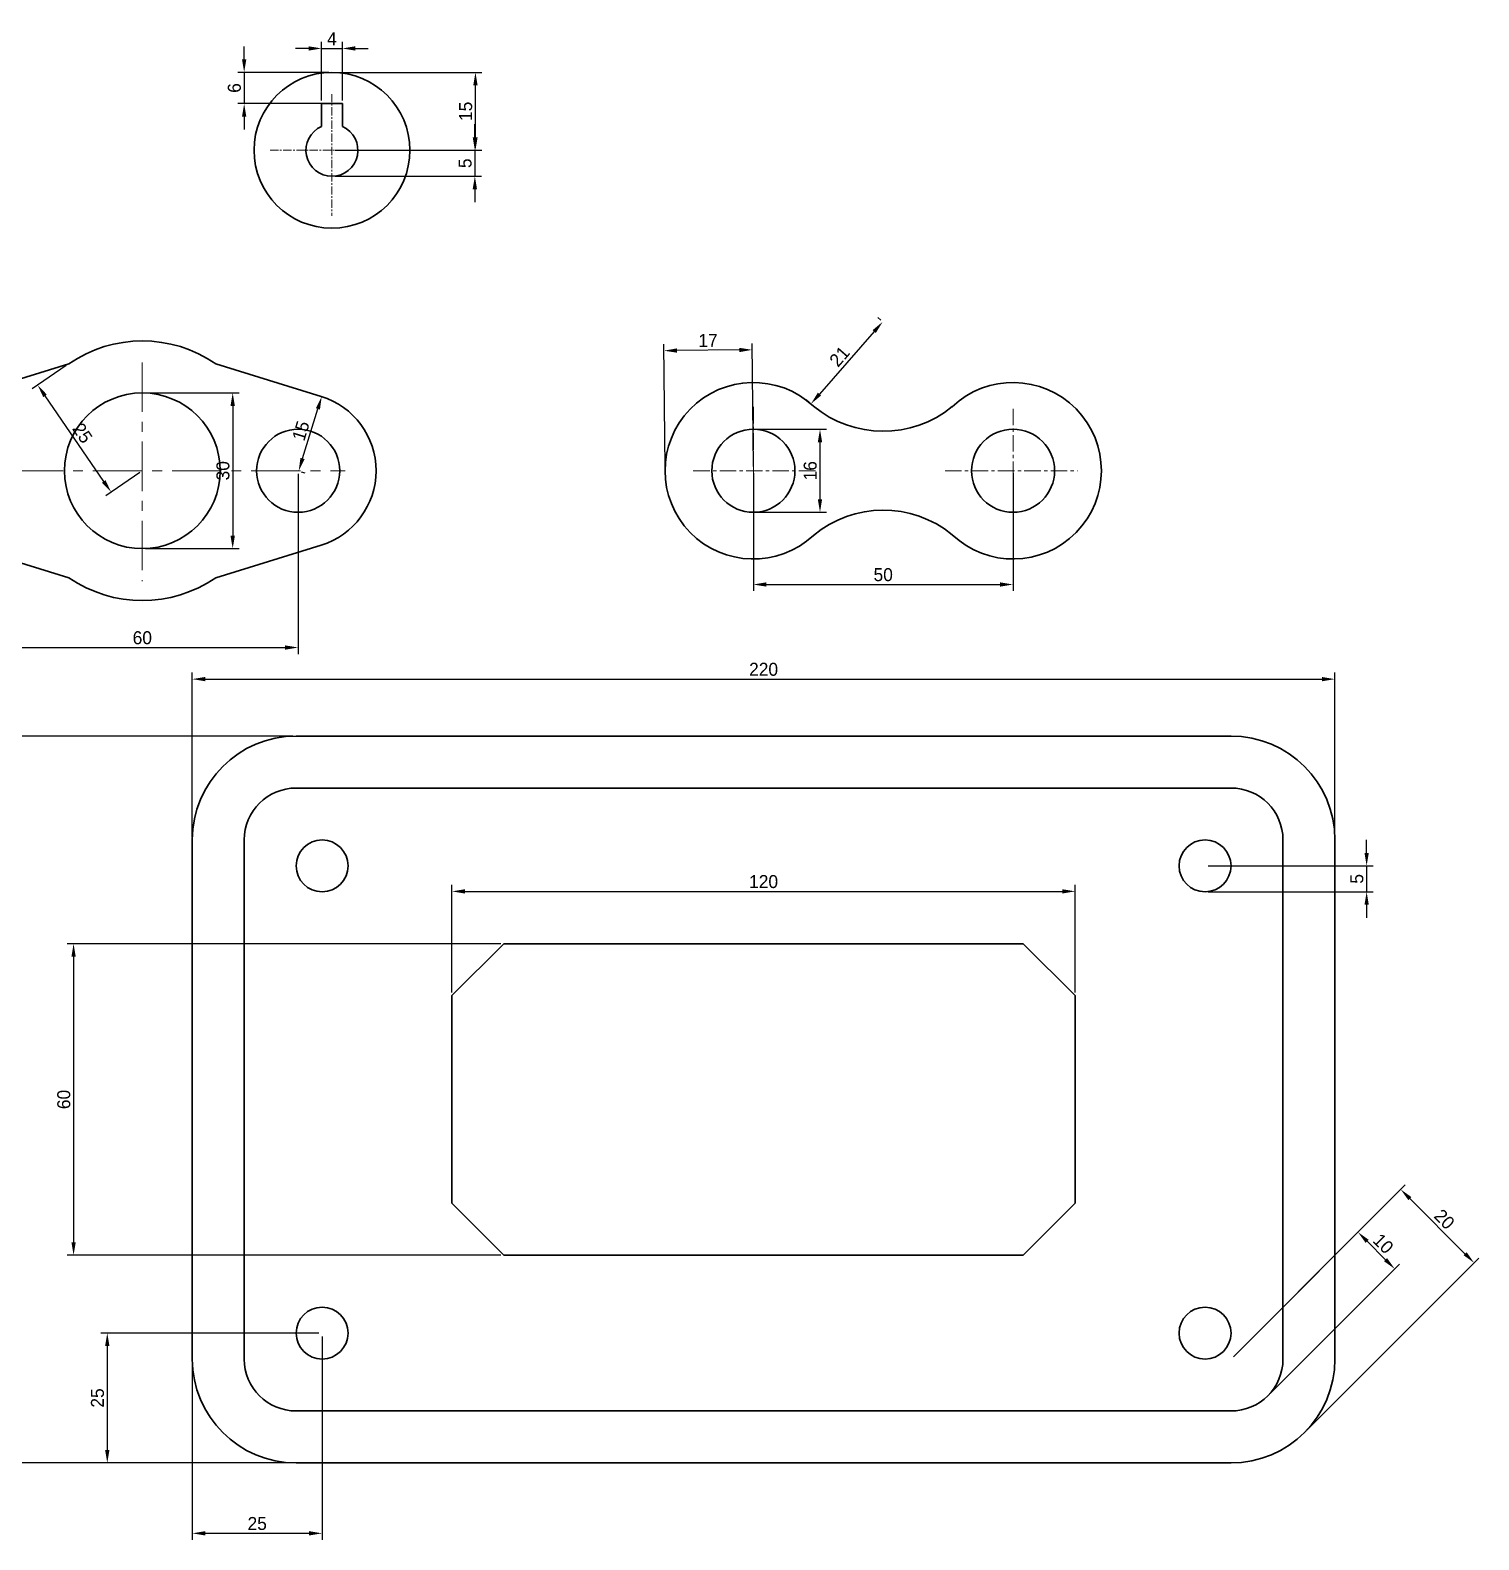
# Model space of a CAD drawing. Header units: millimetres. Extents: x 125 to 897, y -554 to 199.
# Drawn here: x 269.6 to 548.6, y -91.4 to 199.4 of the extents above; entities that cross this region are included whole.
import ezdxf

# ---------------------------------------------------------------- set-up
doc = ezdxf.new("R2010")
doc.units = ezdxf.units.MM
doc.header["$PDMODE"] = 35
doc.linetypes.add('CENTER', pattern=[50.8, 31.75, -6.35, 6.35, -6.35])
for name, color, linetype, lineweight in [('Centre', 1, 'CENTER', 18), ('Dimension', 112, 'Continuous', 18), ('Object', 7, 'Continuous', 35)]:
    doc.layers.add(name, color=color, linetype=linetype, lineweight=lineweight)
doc.dimstyles.new('ISO-25', dxfattribs={"dimtxt": 2.5, "dimasz": 2.5, "dimexe": 1.25, "dimexo": 0.625, "dimtad": 1, "dimtxsty": 'Standard', "dimcen": 2.5, "dimadec": 0, "dimazin": 0, "dimtfac": 1, "dimtmove": 0, "dimatfit": 3, "dimfxl": 1, "dimarcsym": 0})

# ---------------------------------------------------------------- blocks, each defined once
blk = doc.blocks.new('*D11')
at = {"layer": 'Defpoints', "color": 0, "transparency": 16777216}
for p in [(327.74, 191.29), (355.37, 191.29), (327.74, 176.29)]:
    blk.add_point(p, dxfattribs=at)
at = {"layer": 'Dimension', "color": 0, "lineweight": -2, "transparency": 16777216}
for p, q in [((328.37, 191.29), (356.62, 191.29)), ((355.37, 178.79), (355.37, 188.79)), ((328.37, 176.29), (356.62, 176.29))]:
    blk.add_line(p, q, dxfattribs=at)
at = {"layer": 'Dimension', "color": 0, "transparency": 16777216}
for points in [[(354.95, 188.79), (355.79, 188.79), (355.37, 191.29)], [(354.95, 178.79), (355.79, 178.79), (355.37, 176.29)]]:
    blk.add_solid(points, dxfattribs=at)
at = {"layer": 'Dimension', "color": 0, "transparency": 16777216, "insert": (353.5, 183.79), "char_height": 2.5, "attachment_point": 5, "rotation": 90}
blk.add_mtext('15', dxfattribs=at)
blk = doc.blocks.new('*D12')
at = {"layer": 'Defpoints', "color": 0, "transparency": 16777216}
for p in [(327.74, 176.29), (327.74, 171.29), (355.26, 171.29)]:
    blk.add_point(p, dxfattribs=at)
at = {"layer": 'Dimension', "color": 0, "lineweight": -2, "transparency": 16777216}
for p, q in [((355.26, 178.79), (355.26, 181.29)), ((328.37, 176.29), (356.51, 176.29)), ((355.26, 176.29), (355.26, 171.29)), ((328.37, 171.29), (356.51, 171.29)), ((355.26, 168.79), (355.26, 166.29))]:
    blk.add_line(p, q, dxfattribs=at)
at = {"layer": 'Dimension', "color": 0, "transparency": 16777216}
for points in [[(354.84, 178.79), (355.67, 178.79), (355.26, 176.29)], [(354.84, 168.79), (355.67, 168.79), (355.26, 171.29)]]:
    blk.add_solid(points, dxfattribs=at)
at = {"layer": 'Dimension', "color": 0, "transparency": 16777216, "insert": (353.38, 173.79), "char_height": 2.5, "attachment_point": 5, "rotation": 90}
blk.add_mtext('5', dxfattribs=at)
blk = doc.blocks.new('*D13')
at = {"layer": 'Defpoints', "color": 0, "transparency": 16777216}
for p in [(327.74, 191.29), (310.84, 185.29), (327.74, 185.29)]:
    blk.add_point(p, dxfattribs=at)
at = {"layer": 'Dimension', "color": 0, "lineweight": -2, "transparency": 16777216}
for p, q in [((310.84, 193.79), (310.84, 196.29)), ((327.12, 191.29), (309.59, 191.29)), ((310.84, 191.29), (310.84, 185.29)), ((327.12, 185.29), (309.59, 185.29)), ((310.84, 182.79), (310.84, 180.29))]:
    blk.add_line(p, q, dxfattribs=at)
at = {"layer": 'Dimension', "color": 0, "transparency": 16777216}
for points in [[(310.42, 193.79), (311.25, 193.79), (310.84, 191.29)], [(310.42, 182.79), (311.25, 182.79), (310.84, 185.29)]]:
    blk.add_solid(points, dxfattribs=at)
at = {"layer": 'Dimension', "color": 0, "transparency": 16777216, "insert": (308.96, 188.29), "char_height": 2.5, "attachment_point": 5, "rotation": 90}
blk.add_mtext('6', dxfattribs=at)
blk = doc.blocks.new('*D14')
at = {"layer": 'Defpoints', "color": 0, "transparency": 16777216}
for p in [(329.74, 195.91), (325.74, 185.29), (329.74, 185.29)]:
    blk.add_point(p, dxfattribs=at)
at = {"layer": 'Dimension', "color": 0, "lineweight": -2, "transparency": 16777216}
for p, q in [((323.24, 195.91), (320.74, 195.91)), ((325.74, 185.91), (325.74, 197.16)), ((325.74, 195.91), (329.74, 195.91)), ((329.74, 185.91), (329.74, 197.16)), ((332.24, 195.91), (334.74, 195.91))]:
    blk.add_line(p, q, dxfattribs=at)
at = {"layer": 'Dimension', "color": 0, "transparency": 16777216}
for points in [[(323.24, 196.32), (323.24, 195.49), (325.74, 195.91)], [(332.24, 196.32), (332.24, 195.49), (329.74, 195.91)]]:
    blk.add_solid(points, dxfattribs=at)
at = {"layer": 'Dimension', "color": 0, "transparency": 16777216, "insert": (327.74, 197.78), "char_height": 2.5, "attachment_point": 5}
blk.add_mtext('4', dxfattribs=at)
blk = doc.blocks.new('*D23')
at = {"layer": 'Defpoints', "color": 0, "transparency": 16777216}
for p in [(261.23, 114.56), (321.23, 114.56), (321.23, 80.51)]:
    blk.add_point(p, dxfattribs=at)
at = {"layer": 'Dimension', "color": 0, "lineweight": -2, "transparency": 16777216}
for p, q in [((261.23, 113.94), (261.23, 79.26)), ((321.23, 113.94), (321.23, 79.26)), ((263.73, 80.51), (318.73, 80.51))]:
    blk.add_line(p, q, dxfattribs=at)
at = {"layer": 'Dimension', "color": 0, "transparency": 16777216}
for points in [[(263.73, 80.92), (263.73, 80.09), (261.23, 80.51)], [(318.73, 80.92), (318.73, 80.09), (321.23, 80.51)]]:
    blk.add_solid(points, dxfattribs=at)
at = {"layer": 'Dimension', "color": 0, "transparency": 16777216, "insert": (291.23, 82.38), "char_height": 2.5, "attachment_point": 5}
blk.add_mtext('60', dxfattribs=at)
blk = doc.blocks.new('*D25')
at = {"layer": 'Defpoints', "color": 0, "transparency": 16777216}
for p in [(325.67, 128.89), (325.77, 128.86), (321.23, 114.56)]:
    blk.add_point(p, dxfattribs=at)
at = {"layer": 'Dimension', "color": 0, "lineweight": -2, "transparency": 16777216}
for p, q in [((326.27, 128.71), (326.97, 128.49)), ((322.07, 116.92), (325.03, 126.47)), ((321.83, 114.38), (322.53, 114.16))]:
    blk.add_line(p, q, dxfattribs=at)
at = {"layer": 'Dimension', "color": 0, "transparency": 16777216}
for points in [[(324.64, 126.6), (325.43, 126.35), (325.77, 128.86)], [(321.68, 117.04), (322.47, 116.8), (321.33, 114.53)]]:
    blk.add_solid(points, dxfattribs=at)
at = {"layer": 'Dimension', "color": 0, "transparency": 16777216, "insert": (321.76, 122.25), "char_height": 2.5, "attachment_point": 5, "rotation": 72.783}
blk.add_mtext('15', dxfattribs=at)
blk = doc.blocks.new('*D27')
at = {"layer": 'Defpoints', "color": 0, "transparency": 16777216}
for p in [(291.23, 129.56), (291.23, 99.56), (308.63, 99.56)]:
    blk.add_point(p, dxfattribs=at)
at = {"layer": 'Dimension', "color": 0, "lineweight": -2, "transparency": 16777216}
for p, q in [((291.86, 129.56), (309.88, 129.56)), ((308.63, 127.06), (308.63, 102.06)), ((291.86, 99.56), (309.88, 99.56))]:
    blk.add_line(p, q, dxfattribs=at)
at = {"layer": 'Dimension', "color": 0, "transparency": 16777216}
for points in [[(308.21, 127.06), (309.05, 127.06), (308.63, 129.56)], [(308.21, 102.06), (309.05, 102.06), (308.63, 99.56)]]:
    blk.add_solid(points, dxfattribs=at)
at = {"layer": 'Dimension', "color": 0, "transparency": 16777216, "insert": (306.76, 114.56), "char_height": 2.5, "attachment_point": 5, "rotation": 90}
blk.add_mtext('30', dxfattribs=at)
blk = doc.blocks.new('*D28')
at = {"layer": 'Defpoints', "color": 0, "transparency": 16777216}
for p in [(277.09, 135.18), (271.08, 131.06), (291.23, 114.56)]:
    blk.add_point(p, dxfattribs=at)
at = {"layer": 'Dimension', "color": 0, "lineweight": -2, "transparency": 16777216}
for p, q in [((276.58, 134.83), (270.05, 130.36)), ((283.81, 112.5), (272.5, 129)), ((290.72, 114.21), (284.19, 109.74))]:
    blk.add_line(p, q, dxfattribs=at)
at = {"layer": 'Dimension', "color": 0, "transparency": 16777216}
for points in [[(272.84, 129.24), (272.15, 128.76), (271.08, 131.06)], [(284.15, 112.74), (283.46, 112.27), (285.22, 110.44)]]:
    blk.add_solid(points, dxfattribs=at)
at = {"layer": 'Dimension', "color": 0, "transparency": 16777216, "insert": (279.7, 121.81), "char_height": 2.5, "attachment_point": 5, "rotation": 304.4341}
blk.add_mtext('25', dxfattribs=at)
blk = doc.blocks.new('*D29')
at = {"layer": 'Defpoints', "color": 0, "transparency": 16777216}
for p in [(433.89, 143.16), (419.97, 127.45), (420.07, 127.36)]:
    blk.add_point(p, dxfattribs=at)
at = {"layer": 'Dimension', "color": 0, "lineweight": -2, "transparency": 16777216}
for p, q in [((433.42, 143.57), (432.84, 144.07)), ((432.14, 141.37), (421.61, 129.33)), ((419.6, 127.77), (419.03, 128.28))]:
    blk.add_line(p, q, dxfattribs=at)
at = {"layer": 'Dimension', "color": 0, "transparency": 16777216}
for points in [[(431.83, 141.64), (432.45, 141.09), (433.78, 143.25)], [(421.3, 129.61), (421.93, 129.06), (419.97, 127.45)]]:
    blk.add_solid(points, dxfattribs=at)
at = {"layer": 'Dimension', "color": 0, "transparency": 16777216, "insert": (425.46, 136.59), "char_height": 2.5, "attachment_point": 5, "rotation": 48.8252}
blk.add_mtext('21', dxfattribs=at)
blk = doc.blocks.new('*D30')
at = {"layer": 'Defpoints', "color": 0, "transparency": 16777216}
for p in [(408.88, 122.56), (408.88, 106.56), (421.71, 106.56)]:
    blk.add_point(p, dxfattribs=at)
at = {"layer": 'Dimension', "color": 0, "lineweight": -2, "transparency": 16777216}
for p, q in [((409.51, 122.56), (422.96, 122.56)), ((421.71, 120.06), (421.71, 109.06)), ((409.51, 106.56), (422.96, 106.56))]:
    blk.add_line(p, q, dxfattribs=at)
at = {"layer": 'Dimension', "color": 0, "transparency": 16777216}
for points in [[(421.29, 120.06), (422.12, 120.06), (421.71, 122.56)], [(421.29, 109.06), (422.12, 109.06), (421.71, 106.56)]]:
    blk.add_solid(points, dxfattribs=at)
at = {"layer": 'Dimension', "color": 0, "transparency": 16777216, "insert": (419.83, 114.56), "char_height": 2.5, "attachment_point": 5, "rotation": 90}
blk.add_mtext('16', dxfattribs=at)
blk = doc.blocks.new('*D31')
at = {"layer": 'Defpoints', "color": 0, "transparency": 16777216}
for p in [(391.67, 137.69), (391.88, 114.56), (408.88, 114.72)]:
    blk.add_point(p, dxfattribs=at)
at = {"layer": 'Dimension', "color": 0, "lineweight": -2, "transparency": 16777216}
for p, q in [((391.88, 115.19), (391.66, 138.94)), ((406.17, 137.83), (394.17, 137.72)), ((408.88, 115.35), (408.66, 139.1))]:
    blk.add_line(p, q, dxfattribs=at)
at = {"layer": 'Dimension', "color": 0, "transparency": 16777216}
for points in [[(394.16, 138.13), (394.17, 137.3), (391.67, 137.69)], [(406.16, 138.24), (406.17, 137.41), (408.67, 137.85)]]:
    blk.add_solid(points, dxfattribs=at)
at = {"layer": 'Dimension', "color": 0, "transparency": 16777216, "insert": (400.15, 139.65), "char_height": 2.5, "attachment_point": 5, "rotation": 0.5335}
blk.add_mtext('17', dxfattribs=at)
blk = doc.blocks.new('*D32')
at = {"layer": 'Defpoints', "color": 0, "transparency": 16777216}
for p in [(408.88, 114.72), (458.88, 114.72), (458.88, 92.65)]:
    blk.add_point(p, dxfattribs=at)
at = {"layer": 'Dimension', "color": 0, "lineweight": -2, "transparency": 16777216}
for p, q in [((408.88, 114.1), (408.88, 91.4)), ((458.88, 114.1), (458.88, 91.4)), ((411.38, 92.65), (456.38, 92.65))]:
    blk.add_line(p, q, dxfattribs=at)
at = {"layer": 'Dimension', "color": 0, "transparency": 16777216}
for points in [[(411.38, 93.07), (411.38, 92.24), (408.88, 92.65)], [(456.38, 93.07), (456.38, 92.24), (458.88, 92.65)]]:
    blk.add_solid(points, dxfattribs=at)
at = {"layer": 'Dimension', "color": 0, "transparency": 16777216, "insert": (433.88, 94.53), "char_height": 2.5, "attachment_point": 5}
blk.add_mtext('50', dxfattribs=at)
blk = doc.blocks.new('*D46')
at = {"layer": 'Defpoints', "color": 0, "transparency": 16777216}
for p in [(320.85, 63.45), (266.02, -76.55), (320.85, -76.55)]:
    blk.add_point(p, dxfattribs=at)
at = {"layer": 'Dimension', "color": 0, "lineweight": -2, "transparency": 16777216}
for p, q in [((320.23, 63.45), (264.77, 63.45)), ((266.02, 60.95), (266.02, -74.05)), ((320.23, -76.55), (264.77, -76.55))]:
    blk.add_line(p, q, dxfattribs=at)
at = {"layer": 'Dimension', "color": 0, "transparency": 16777216}
for points in [[(265.6, 60.95), (266.43, 60.95), (266.02, 63.45)], [(265.6, -74.05), (266.43, -74.05), (266.02, -76.55)]]:
    blk.add_solid(points, dxfattribs=at)
at = {"layer": 'Dimension', "color": 0, "transparency": 16777216, "insert": (264.14, -6.55), "char_height": 2.5, "attachment_point": 5, "rotation": 90}
blk.add_mtext('140', dxfattribs=at)
blk = doc.blocks.new('*D47')
at = {"layer": 'Defpoints', "color": 0, "transparency": 16777216}
for p in [(360.85, 23.45), (277.99, -36.55), (360.85, -36.55)]:
    blk.add_point(p, dxfattribs=at)
at = {"layer": 'Dimension', "color": 0, "lineweight": -2, "transparency": 16777216}
for p, q in [((360.23, 23.45), (276.74, 23.45)), ((277.99, 20.95), (277.99, -34.05)), ((360.23, -36.55), (276.74, -36.55))]:
    blk.add_line(p, q, dxfattribs=at)
at = {"layer": 'Dimension', "color": 0, "transparency": 16777216}
for points in [[(277.58, 20.95), (278.41, 20.95), (277.99, 23.45)], [(277.58, -34.05), (278.41, -34.05), (277.99, -36.55)]]:
    blk.add_solid(points, dxfattribs=at)
at = {"layer": 'Dimension', "color": 0, "transparency": 16777216, "insert": (276.12, -6.55), "char_height": 2.5, "attachment_point": 5, "rotation": 90}
blk.add_mtext('60', dxfattribs=at)
blk = doc.blocks.new('*D48')
at = {"layer": 'Defpoints', "color": 0, "transparency": 16777216}
for p in [(300.85, -51.55), (325.85, -51.55), (300.85, -90.12)]:
    blk.add_point(p, dxfattribs=at)
at = {"layer": 'Dimension', "color": 0, "lineweight": -2, "transparency": 16777216}
for p, q in [((300.85, -52.18), (300.85, -91.37)), ((325.85, -52.18), (325.85, -91.37)), ((323.35, -90.12), (303.35, -90.12))]:
    blk.add_line(p, q, dxfattribs=at)
at = {"layer": 'Dimension', "color": 0, "transparency": 16777216}
for points in [[(303.35, -89.7), (303.35, -90.53), (300.85, -90.12)], [(323.35, -89.7), (323.35, -90.53), (325.85, -90.12)]]:
    blk.add_solid(points, dxfattribs=at)
at = {"layer": 'Dimension', "color": 0, "transparency": 16777216, "insert": (313.35, -88.24), "char_height": 2.5, "attachment_point": 5}
blk.add_mtext('25', dxfattribs=at)
blk = doc.blocks.new('*D49')
at = {"layer": 'Defpoints', "color": 0, "transparency": 16777216}
for p in [(325.85, -51.55), (284.48, -76.55), (325.85, -76.55)]:
    blk.add_point(p, dxfattribs=at)
at = {"layer": 'Dimension', "color": 0, "lineweight": -2, "transparency": 16777216}
for p, q in [((325.23, -51.55), (283.23, -51.55)), ((284.48, -54.05), (284.48, -74.05)), ((325.23, -76.55), (283.23, -76.55))]:
    blk.add_line(p, q, dxfattribs=at)
at = {"layer": 'Dimension', "color": 0, "transparency": 16777216}
for points in [[(284.06, -54.05), (284.9, -54.05), (284.48, -51.55)], [(284.06, -74.05), (284.9, -74.05), (284.48, -76.55)]]:
    blk.add_solid(points, dxfattribs=at)
at = {"layer": 'Dimension', "color": 0, "transparency": 16777216, "insert": (282.6, -64.05), "char_height": 2.5, "attachment_point": 5, "rotation": 90}
blk.add_mtext('25', dxfattribs=at)
blk = doc.blocks.new('*D50')
at = {"layer": 'Defpoints', "color": 0, "transparency": 16777216}
for p in [(520.85, 74.42), (300.85, 43.45), (520.85, 43.45)]:
    blk.add_point(p, dxfattribs=at)
at = {"layer": 'Dimension', "color": 0, "lineweight": -2, "transparency": 16777216}
for p, q in [((300.85, 44.07), (300.85, 75.67)), ((520.85, 44.07), (520.85, 75.67)), ((303.35, 74.42), (518.35, 74.42))]:
    blk.add_line(p, q, dxfattribs=at)
at = {"layer": 'Dimension', "color": 0, "transparency": 16777216}
for points in [[(303.35, 74.84), (303.35, 74.01), (300.85, 74.42)], [(518.35, 74.84), (518.35, 74.01), (520.85, 74.42)]]:
    blk.add_solid(points, dxfattribs=at)
at = {"layer": 'Dimension', "color": 0, "transparency": 16777216, "insert": (410.85, 76.3), "char_height": 2.5, "attachment_point": 5}
blk.add_mtext('220', dxfattribs=at)
blk = doc.blocks.new('*D51')
at = {"layer": 'Defpoints', "color": 0, "transparency": 16777216}
for p in [(470.85, 33.54), (350.85, 13.45), (470.85, 13.45)]:
    blk.add_point(p, dxfattribs=at)
at = {"layer": 'Dimension', "color": 0, "lineweight": -2, "transparency": 16777216}
for p, q in [((350.85, 14.07), (350.85, 34.79)), ((353.35, 33.54), (468.35, 33.54)), ((470.85, 14.07), (470.85, 34.79))]:
    blk.add_line(p, q, dxfattribs=at)
at = {"layer": 'Dimension', "color": 0, "transparency": 16777216}
for points in [[(353.35, 33.95), (353.35, 33.12), (350.85, 33.54)], [(468.35, 33.95), (468.35, 33.12), (470.85, 33.54)]]:
    blk.add_solid(points, dxfattribs=at)
at = {"layer": 'Dimension', "color": 0, "transparency": 16777216, "insert": (410.85, 35.41), "char_height": 2.5, "attachment_point": 5}
blk.add_mtext('120', dxfattribs=at)
blk = doc.blocks.new('*D52')
at = {"layer": 'Defpoints', "color": 0, "transparency": 16777216}
for p in [(495.85, 38.45), (495.85, 33.45), (526.96, 33.45)]:
    blk.add_point(p, dxfattribs=at)
at = {"layer": 'Dimension', "color": 0, "lineweight": -2, "transparency": 16777216}
for p, q in [((526.96, 40.95), (526.96, 43.45)), ((496.48, 38.45), (528.21, 38.45)), ((526.96, 38.45), (526.96, 33.45)), ((496.48, 33.45), (528.21, 33.45)), ((526.96, 30.95), (526.96, 28.45))]:
    blk.add_line(p, q, dxfattribs=at)
at = {"layer": 'Dimension', "color": 0, "transparency": 16777216}
for points in [[(526.55, 40.95), (527.38, 40.95), (526.96, 38.45)], [(526.55, 30.95), (527.38, 30.95), (526.96, 33.45)]]:
    blk.add_solid(points, dxfattribs=at)
at = {"layer": 'Dimension', "color": 0, "transparency": 16777216, "insert": (525.09, 35.95), "char_height": 2.5, "attachment_point": 5, "rotation": 90}
blk.add_mtext('5', dxfattribs=at)
blk = doc.blocks.new('*D53')
at = {"layer": 'Defpoints', "color": 0, "transparency": 16777216}
for p in [(525.3, -32.11), (500.85, -56.55), (507.92, -63.62)]:
    blk.add_point(p, dxfattribs=at)
at = {"layer": 'Dimension', "color": 0, "lineweight": -2, "transparency": 16777216}
for p, q in [((501.3, -56.11), (526.18, -31.22)), ((530.6, -37.41), (527.07, -33.87)), ((508.37, -63.18), (533.26, -38.29))]:
    blk.add_line(p, q, dxfattribs=at)
at = {"layer": 'Dimension', "color": 0, "transparency": 16777216}
for points in [[(527.36, -33.58), (526.77, -34.17), (525.3, -32.11)], [(530.9, -37.11), (530.31, -37.7), (532.37, -39.18)]]:
    blk.add_solid(points, dxfattribs=at)
at = {"layer": 'Dimension', "color": 0, "transparency": 16777216, "insert": (530.16, -34.32), "char_height": 2.5, "attachment_point": 5, "rotation": 315}
blk.add_mtext('10', dxfattribs=at)
blk = doc.blocks.new('*D54')
at = {"layer": 'Defpoints', "color": 0, "transparency": 16777216}
for p in [(533.53, -23.88), (500.85, -56.55), (515, -70.69)]:
    blk.add_point(p, dxfattribs=at)
at = {"layer": 'Dimension', "color": 0, "lineweight": -2, "transparency": 16777216}
for p, q in [((501.3, -56.11), (534.41, -22.99)), ((545.9, -36.25), (535.3, -25.64)), ((515.44, -70.25), (548.56, -37.13))]:
    blk.add_line(p, q, dxfattribs=at)
at = {"layer": 'Dimension', "color": 0, "transparency": 16777216}
for points in [[(535.59, -25.35), (535, -25.94), (533.53, -23.88)], [(546.2, -35.96), (545.61, -36.54), (547.67, -38.02)]]:
    blk.add_solid(points, dxfattribs=at)
at = {"layer": 'Dimension', "color": 0, "transparency": 16777216, "insert": (541.93, -29.62), "char_height": 2.5, "attachment_point": 5, "rotation": 315}
blk.add_mtext('20', dxfattribs=at)

msp = doc.modelspace()

# ---------------------------------------------------------------- linework, layer by layer
at = {"layer": 'Centre', "ltscale": 0.05}
for p, q in [((327.74, 187.12), (327.74, 163.68)), ((315.83, 176.29), (338.94, 176.29))]:
    msp.add_line(p, q, dxfattribs=at)
at = {"layer": 'Centre', "ltscale": 0.3}
for p, q in [((291.23, 135.42), (291.23, 93.31)), ((251.23, 114.56), (330.3, 114.56))]:
    msp.add_line(p, q, dxfattribs=at)
at = {"layer": 'Centre', "ltscale": 0.1}
for p, q in [((408.88, 126.85), (408.88, 102.59)), ((458.88, 126.51), (458.88, 101.25)), ((397.32, 114.56), (421.04, 114.56)), ((445.81, 114.56), (471.27, 114.56))]:
    msp.add_line(p, q, dxfattribs=at)
at = {"layer": 'Object'}
for p, q in [((327.74, 185.29), (325.74, 185.29)), ((325.74, 180.87), (325.74, 185.29)), ((327.74, 185.29), (329.74, 185.29)), ((329.74, 180.87), (329.74, 185.29)), ((277.09, 135.18), (256.79, 128.89)), ((305.37, 135.18), (325.67, 128.89)), ((277.09, 93.94), (256.79, 100.24)), ((305.37, 93.94), (325.67, 100.24)), ((320.85, 63.45), (500.85, 63.45)), ((320.85, 53.45), (500.85, 53.45)), ((300.85, -6.55), (300.85, 43.45)), ((310.85, -6.55), (310.85, 43.45)), ((510.85, 43.45), (510.85, -6.55)), ((520.85, 43.45), (520.85, -6.55)), ((350.85, 13.45), (360.85, 23.45)), ((360.85, 23.45), (460.85, 23.45)), ((460.85, 23.45), (470.85, 13.45)), ((350.85, -6.55), (350.85, 13.45)), ((470.85, 13.45), (470.85, -6.55)), ((300.85, -6.55), (300.85, -56.55)), ((310.85, -6.55), (310.85, -56.55)), ((350.85, -6.55), (350.85, -26.55)), ((470.85, -26.55), (470.85, -6.55)), ((510.85, -56.55), (510.85, -6.55)), ((520.85, -56.55), (520.85, -6.55)), ((350.85, -26.55), (360.85, -36.55)), ((460.85, -36.55), (470.85, -26.55)), ((360.85, -36.55), (460.85, -36.55)), ((320.85, -66.55), (500.85, -66.55)), ((320.85, -76.55), (500.85, -76.55))]:
    msp.add_line(p, q, dxfattribs=at)
for centre, radius in [((327.74, 176.29), 15), ((291.23, 114.56), 15), ((321.23, 114.56), 8), ((408.88, 114.56), 8), ((458.88, 114.56), 8), ((325.85, 38.45), 5), ((495.85, 38.45), 5), ((325.85, -51.55), 5), ((495.85, -51.55), 5)]:
    msp.add_circle(centre, radius, dxfattribs=at)
for centre, radius, start, end in [((327.74, 176.29), 5, 113.5782, 66.4218), ((291.23, 114.56), 25, 55.5659, 124.4341), ((408.88, 114.56), 17, 47.1564, 312.8436), ((458.88, 114.56), 17, 226.5395, 133.4605), ((321.23, 114.56), 15, 287.217, 72.783), ((433.89, 143.16), 21, 230.1762, 309.2875), ((433.89, 85.97), 21, 50.7125, 129.8238), ((291.23, 114.56), 25, 235.5659, 304.4341), ((320.85, 43.45), 20, 90, 180), ((500.85, 43.45), 20, 0, 90), ((320.85, 43.45), 10, 90, 180), ((500.85, 43.45), 10, 360, 90), ((320.85, -56.55), 20, 180, 270), ((320.85, -56.55), 10, 180, 270), ((500.85, -56.55), 20, 270, 0), ((500.85, -56.55), 10, 270, 0)]:
    msp.add_arc(centre, radius, start, end, dxfattribs=at)

# ---------------------------------------------------------------- dimensions: what is measured, and where the dimension line sits
at = {"layer": 'Dimension'}
for base, p1, p2, picture, middle in [((329.74, 195.91), (325.74, 185.29), (329.74, 185.29), '*D14', (327.74, 197.78)), ((321.23, 80.51), (261.23, 114.56), (321.23, 114.56), '*D23', (291.23, 82.38)), ((458.88, 92.65), (408.88, 114.72), (458.88, 114.72), '*D32', (433.88, 94.53)), ((520.85, 74.42), (300.85, 43.45), (520.85, 43.45), '*D50', (410.85, 76.3)), ((470.85, 33.54), (350.85, 13.45), (470.85, 13.45), '*D51', (410.85, 35.41)), ((300.85, -90.12), (325.85, -51.55), (300.85, -51.55), '*D48', (313.35, -88.24))]:
    dim = msp.add_linear_dim(base=base, p1=p1, p2=p2, dimstyle='ISO-25', override={"dimdec": 1, "dimadec": 1, "dimtdec": 1, "dimfrac": 2}, dxfattribs=at)
    dim.commit()
    dim.dimension.update_dxf_attribs({"geometry": picture, "text_midpoint": middle})
for base, p1, p2, picture, middle in [((310.84, 185.29), (327.74, 191.29), (327.74, 185.29), '*D13', (308.96, 188.29)), ((355.37, 191.29), (327.74, 176.29), (327.74, 191.29), '*D11', (353.5, 183.79)), ((355.26, 171.29), (327.74, 176.29), (327.74, 171.29), '*D12', (353.38, 173.79)), ((308.63, 99.56), (291.23, 129.56), (291.23, 99.56), '*D27', (306.76, 114.56)), ((421.71, 106.56), (408.88, 122.56), (408.88, 106.56), '*D30', (419.83, 114.56)), ((266.02, -76.55), (320.85, 63.45), (320.85, -76.55), '*D46', (264.14, -6.55)), ((526.96, 33.45), (495.85, 38.45), (495.85, 33.45), '*D52', (525.09, 35.95)), ((277.99, -36.55), (360.85, 23.45), (360.85, -36.55), '*D47', (276.12, -6.55)), ((284.48, -76.55), (325.85, -51.55), (325.85, -76.55), '*D49', (282.6, -64.05))]:
    dim = msp.add_linear_dim(base=base, p1=p1, p2=p2, angle=90, dimstyle='ISO-25', override={"dimdec": 1, "dimadec": 1, "dimtdec": 1, "dimfrac": 2}, dxfattribs=at)
    dim.commit()
    dim.dimension.update_dxf_attribs({"geometry": picture, "text_midpoint": middle})
for p1, p2, distance, picture, middle in [((433.89, 143.16), (420.07, 127.36), -0.14, '*D29', (425.46, 136.59)), ((408.88, 114.72), (391.88, 114.56), -23.13, '*D31', (400.15, 139.65)), ((291.23, 114.56), (277.09, 135.18), 7.29, '*D28', (279.7, 121.81)), ((321.23, 114.56), (325.67, 128.89), -0.11, '*D25', (321.76, 122.25)), ((515, -70.69), (500.85, -56.55), -46.21, '*D54', (541.93, -29.62)), ((507.92, -63.62), (500.85, -56.55), -34.57, '*D53', (530.16, -34.32))]:
    dim = msp.add_aligned_dim(p1=p1, p2=p2, distance=distance, dimstyle='ISO-25', override={"dimdec": 1, "dimadec": 1, "dimtdec": 1, "dimfrac": 2}, dxfattribs=at)
    dim.commit()
    dim.dimension.update_dxf_attribs({"geometry": picture, "text_midpoint": middle})

doc.saveas('drawing.dxf')
